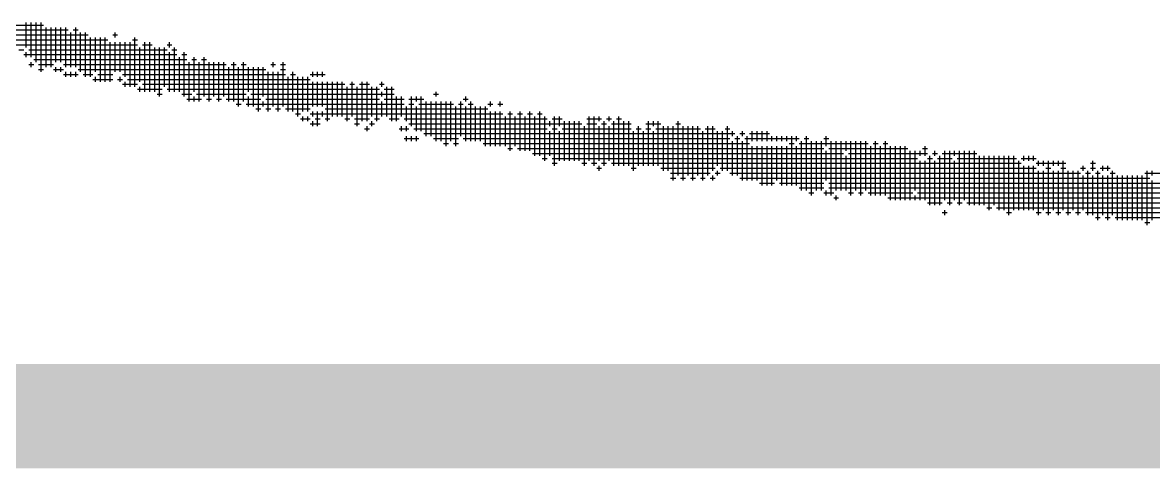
# Model space of a CAD drawing. Header units: feet. Extents: x 0 to 510288, y 0 to 371336.
# Drawn here: x 356757 to 357840, y 87286 to 87713 of the extents above; entities that cross this region are included whole.
import ezdxf
from ezdxf.enums import TextEntityAlignment as Align

# ---------------------------------------------------------------- set-up
doc = ezdxf.new("R2010")
doc.units = ezdxf.units.FT
doc.header["$LTSCALE"] = 100
doc.header["$MEASUREMENT"] = 0
for name, color, linetype in [('CX-BORD-LIN1', 4, 'CONTINUOUS'), ('CX-BORD-LIN2', 3, 'CONTINUOUS'), ('CX-BORD-TEX2', 7, 'CONTINUOUS'), ('CX-BORD-TEX3', 6, 'CONTINUOUS'), ('CX-MISC', 2, 'CONTINUOUS')]:
    doc.layers.add(name, color=color, linetype=linetype)
doc.styles.add('TB_TEXT', font='')
doc.styles.add('TB_WBTXT', font='')
doc.styles.add('TB_WMTXT', font='')
doc.styles.get('TB_TEXT').set_extended_font_data('Dotum')
doc.styles.get('TB_WBTXT').set_extended_font_data('Dotum')
doc.styles.get('TB_WMTXT').set_extended_font_data('Dotum')

# ---------------------------------------------------------------- blocks, each defined once
blk = doc.blocks.new('CXBLKA1-KHCA')
at = {"layer": 'CX-BORD-LIN1', "const_width": 0.2}
blk.add_lwpolyline([(558, 6), (270, 6)], dxfattribs=at)
at = {"layer": 'CX-BORD-LIN1', "style": 'TB_TEXT'}
for tag, p in [('TR_RCON5', (342.3033, 33)), ('TR_RCON4', (342.3033, 27)), ('TR_RCON3', (342.3033, 21)), ('TR_RCON2', (342.3033, 15)), ('TR_RCON1', (342.3033, 9))]:
    blk.add_attdef(tag, text='', height=3.5, dxfattribs=at).set_placement(p, align=Align.MIDDLE_LEFT)
for tag, height, p in [('TR_DGN5', 3.5, (451.1185, 33)), ('TR_CHK5', 3.5, (491.1185, 33)), ('TR_RDAT5', 3.5, (317.5, 33)), ('TR_APP5', 3.5, (531.1185, 33)), ('TR_RNUM5', 3, (285.1051, 32.6366)), ('TR_DGN4', 3.5, (451.1185, 27)), ('TR_CHK4', 3.5, (491.1185, 27)), ('TR_RDAT4', 3.5, (317.5, 27)), ('TR_APP4', 3.5, (531.1185, 27)), ('TR_RNUM4', 3, (285.1051, 26.6366)), ('TR_RDAT3', 3.5, (317.5, 21)), ('TR_DGN3', 3.5, (451.1185, 21)), ('TR_CHK3', 3.5, (491.1185, 21)), ('TR_APP3', 3.5, (531.1185, 21)), ('TR_RNUM3', 3, (285.1051, 20.6366)), ('TR_RDAT2', 3.5, (317.5, 15)), ('TR_DGN2', 3.5, (451.1185, 15)), ('TR_CHK2', 3.5, (491.1185, 15)), ('TR_APP2', 3.5, (531.1185, 15)), ('TR_RNUM2', 3, (285.1051, 14.6366)), ('TR_DGN1', 3.5, (451.1185, 9)), ('TR_CHK1', 3.5, (491.1185, 9)), ('TR_RDAT1', 3.5, (317.5, 9)), ('TR_APP1', 3.5, (531.1185, 9)), ('TR_RNUM1', 3, (285.1051, 8.6366))]:
    blk.add_attdef(tag, text='', height=height, dxfattribs=at).set_placement(p, align=Align.MIDDLE_CENTER)
at = {"layer": 'CX-BORD-LIN2', "style": 'TB_TEXT'}
blk.add_attdef('TD_VERSION', text='', height=3, rotation=90, dxfattribs=at).set_placement((800.5, 48.0149), align=Align.MIDDLE_CENTER)
at = {"layer": 'CX-BORD-TEX2', "style": 'TB_WMTXT'}
for tag, height, p in [('TB_CNAME', 5, (15.3448, 531.8324)), ('TB_CSCOP', 4, (16.6346, 523.8324))]:
    blk.add_attdef(tag, text='', height=height, dxfattribs=at).set_placement(p, align=Align.BOTTOM_LEFT)
at = {"layer": 'CX-BORD-TEX2', "style": 'TB_WBTXT'}
for tag, height, p in [('TB_MTITIL', 10, (398, 533.3264)), ('TB_STITL', 7, (398, 518.3264))]:
    blk.add_attdef(tag, text='', height=height, dxfattribs=at).set_placement(p, align=Align.MIDDLE_CENTER)
at = {"layer": 'CX-BORD-TEX3', "style": 'TB_TEXT'}
for tag, height, p in [('TD_LNDST', 4.5, (215, 31.5)), ('TD_DSECT', 4.5, (605.5, 31.5)), ('TD_DDIST', 4.5, (654.5, 31.5)), ('TD_DNAME_TOP', 4.5, (755, 27.957)), ('TD_CSECT', 4.5, (605.5, 22.5)), ('TD_CDIST', 4.5, (654.5, 22.5)), ('TD_DNAME_MAIN', 4.5, (755, 21.4731)), ('TD_DNAME_BOT', 3, (755, 15.2489)), ('TD_HSCAL', 4.5, (620.8841, 13.7484)), ('TD_VSCAL', 4.5, (656.8615, 13.7484)), ('TD_CCOMP', 4.5, (215, 13.5927)), ('TD_CSTEP', 4.5, (250.744, 5.125)), ('TD_FIELD', 4.5, (180, 5.125)), ('TD_DWGNO', 4.5, (755, 5.0017)), ('TD_DWGCODE', 4.5, (637, 4.7908))]:
    blk.add_attdef(tag, text='', height=height, dxfattribs=at).set_placement(p, align=Align.MIDDLE_CENTER)
for tag, height, width, p in [('TD_DCOMP', 4.5, 0.95, (215, 22.5875)), ('TD_CNAME', 5, 0.78, (65, 7.5956))]:
    blk.add_attdef(tag, text='', height=height, dxfattribs=dict(at, width=width)).set_placement(p, align=Align.MIDDLE_CENTER)

msp = doc.modelspace()

# ---------------------------------------------------------------- linework, layer by layer
at = {"layer": 'CX-MISC'}
for p, q in [((356602.7, 87710.2, 12271.3), (356777.6, 87710.2, 12271.3)), ((356761, 87688.9, 12271.3), (356761, 87712.6, 12271.3)), ((356765.8, 87679.5, 12271.3), (356765.8, 87712.6, 12271.3)), ((356770.5, 87674.8, 12271.3), (356770.5, 87712.6, 12271.3)), ((356775.2, 87665.3, 12271.3), (356775.2, 87712.6, 12271.3)), ((356607.5, 87705.5, 12271.3), (356801.2, 87705.5, 12271.3)), ((356659.4, 87700.8, 12271.3), (356820.1, 87700.8, 12271.3)), ((356779.9, 87670, 12271.3), (356779.9, 87707.8, 12271.3)), ((356784.7, 87670, 12271.3), (356784.7, 87707.8, 12271.3)), ((356789.4, 87674.8, 12271.3), (356789.4, 87707.8, 12271.3)), ((356794.1, 87674.8, 12271.3), (356794.1, 87707.8, 12271.3)), ((356798.8, 87670, 12271.3), (356798.8, 87707.8, 12271.3)), ((356803.6, 87670, 12271.3), (356803.6, 87703.1, 12271.3)), ((356805.9, 87705.5, 12271.3), (356810.6, 87705.5, 12271.3)), ((356808.3, 87670, 12271.3), (356808.3, 87707.8, 12271.3)), ((356813, 87665.3, 12271.3), (356813, 87703.1, 12271.3)), ((356817.7, 87660.6, 12271.3), (356817.7, 87703.1, 12271.3)), ((356822.5, 87660.6, 12271.3), (356822.5, 87698.4, 12271.3)), ((356827.2, 87665.3, 12271.3), (356827.2, 87698.4, 12271.3)), ((356831.9, 87655.9, 12271.3), (356831.9, 87698.4, 12271.3)), ((356836.6, 87655.9, 12271.3), (356836.6, 87698.4, 12271.3)), ((356843.7, 87700.8, 12271.3), (356848.4, 87700.8, 12271.3)), ((356846.1, 87698.4, 12271.3), (356846.1, 87703.1, 12271.3)), ((356865, 87651.1, 12271.3), (356865, 87698.4, 12271.3)), ((356668.9, 87691.3, 12271.3), (356867.3, 87691.3, 12271.3)), ((356683.1, 87696, 12271.3), (356839, 87696, 12271.3)), ((356841.4, 87655.9, 12271.3), (356841.4, 87693.7, 12271.3)), ((356846.1, 87665.3, 12271.3), (356846.1, 87693.7, 12271.3)), ((356850.8, 87665.3, 12271.3), (356850.8, 87693.7, 12271.3)), ((356855.5, 87660.6, 12271.3), (356855.5, 87693.7, 12271.3)), ((356860.3, 87651.1, 12271.3), (356860.3, 87693.7, 12271.3)), ((356862.6, 87696, 12271.3), (356867.3, 87696, 12271.3)), ((356869.7, 87655.9, 12271.3), (356869.7, 87688.9, 12271.3)), ((356872.1, 87691.3, 12271.3), (356881.5, 87691.3, 12271.3)), ((356874.4, 87646.4, 12271.3), (356874.4, 87693.7, 12271.3)), ((356879.2, 87646.4, 12271.3), (356879.2, 87693.7, 12271.3)), ((356883.9, 87646.4, 12271.3), (356883.9, 87688.9, 12271.3)), ((356888.6, 87641.7, 12271.3), (356888.6, 87688.9, 12271.3)), ((356893.3, 87651.1, 12271.3), (356893.3, 87688.9, 12271.3)), ((356895.7, 87691.3, 12271.3), (356900.4, 87691.3, 12271.3)), ((356898.1, 87688.9, 12271.3), (356898.1, 87693.7, 12271.3)), ((356902.8, 87646.4, 12271.3), (356902.8, 87688.9, 12271.3)), ((356753.9, 87686.6, 12271.3), (356758.7, 87686.6, 12271.3)), ((356758.7, 87681.9, 12271.3), (356905.1, 87681.9, 12271.3)), ((356761, 87679.5, 12271.3), (356761, 87684.2, 12271.3)), ((356763.4, 87686.6, 12271.3), (356895.7, 87686.6, 12271.3)), ((356768.1, 87677.1, 12271.3), (356914.6, 87677.1, 12271.3)), ((356898.1, 87646.4, 12271.3), (356898.1, 87684.2, 12271.3)), ((356900.4, 87686.6, 12271.3), (356905.1, 87686.6, 12271.3)), ((356907.5, 87646.4, 12271.3), (356907.5, 87679.5, 12271.3)), ((356909.9, 87681.9, 12271.3), (356914.6, 87681.9, 12271.3)), ((356912.2, 87641.7, 12271.3), (356912.2, 87684.2, 12271.3)), ((356919.3, 87677.1, 12271.3), (356924, 87677.1, 12271.3)), ((356921.7, 87646.4, 12271.3), (356921.7, 87679.5, 12271.3)), ((356928.8, 87677.1, 12271.3), (356933.5, 87677.1, 12271.3)), ((356931.1, 87641.7, 12271.3), (356931.1, 87679.5, 12271.3)), ((356763.4, 87672.4, 12271.3), (356768.1, 87672.4, 12271.3)), ((356765.8, 87670, 12271.3), (356765.8, 87674.8, 12271.3)), ((356772.8, 87672.4, 12271.3), (356787, 87672.4, 12271.3)), ((356772.8, 87667.7, 12271.3), (356777.6, 87667.7, 12271.3)), ((356787, 87667.7, 12271.3), (356796.5, 87667.7, 12271.3)), ((356789.4, 87665.3, 12271.3), (356789.4, 87670, 12271.3)), ((356794.1, 87665.3, 12271.3), (356794.1, 87670, 12271.3)), ((356796.5, 87672.4, 12271.3), (356952.4, 87672.4, 12271.3)), ((356810.6, 87667.7, 12271.3), (356990.2, 87667.7, 12271.3)), ((356917, 87637, 12271.3), (356917, 87674.8, 12271.3)), ((356926.4, 87637, 12271.3), (356926.4, 87674.8, 12271.3)), ((356935.9, 87637, 12271.3), (356935.9, 87674.8, 12271.3)), ((356940.6, 87641.7, 12271.3), (356940.6, 87674.8, 12271.3)), ((356945.3, 87637, 12271.3), (356945.3, 87674.8, 12271.3)), ((356950, 87641.7, 12271.3), (356950, 87674.8, 12271.3)), ((356954.8, 87637, 12271.3), (356954.8, 87670, 12271.3)), ((356957.1, 87672.4, 12271.3), (356961.8, 87672.4, 12271.3)), ((356959.5, 87637, 12271.3), (356959.5, 87674.8, 12271.3)), ((356964.2, 87632.2, 12271.3), (356964.2, 87670, 12271.3)), ((356966.6, 87672.4, 12271.3), (356971.3, 87672.4, 12271.3)), ((356968.9, 87637, 12271.3), (356968.9, 87674.8, 12271.3)), ((356973.7, 87646.4, 12271.3), (356973.7, 87670, 12271.3)), ((356978.4, 87632.2, 12271.3), (356978.4, 87670, 12271.3)), ((356983.1, 87627.5, 12271.3), (356983.1, 87670, 12271.3)), ((356987.8, 87641.7, 12271.3), (356987.8, 87670, 12271.3)), ((356994.9, 87672.4, 12271.3), (356999.6, 87672.4, 12271.3)), ((356997.3, 87670, 12271.3), (356997.3, 87674.8, 12271.3)), ((357004.4, 87672.4, 12271.3), (357009.1, 87672.4, 12271.3)), ((357004.4, 87667.7, 12271.3), (357009.1, 87667.7, 12271.3)), ((357006.7, 87632.2, 12271.3), (357006.7, 87674.8, 12271.3)), ((356796.5, 87663, 12271.3), (356810.6, 87663, 12271.3)), ((356798.8, 87660.6, 12271.3), (356798.8, 87665.3, 12271.3)), ((356803.6, 87660.6, 12271.3), (356803.6, 87665.3, 12271.3)), ((356808.3, 87660.6, 12271.3), (356808.3, 87665.3, 12271.3)), ((356815.4, 87663, 12271.3), (356824.8, 87663, 12271.3)), ((356824.8, 87658.2, 12271.3), (356843.7, 87658.2, 12271.3)), ((356827.2, 87655.9, 12271.3), (356827.2, 87660.6, 12271.3)), ((356829.5, 87663, 12271.3), (356843.7, 87663, 12271.3)), ((356848.4, 87658.2, 12271.3), (356853.2, 87658.2, 12271.3)), ((356850.8, 87655.9, 12271.3), (356850.8, 87660.6, 12271.3)), ((356853.2, 87663, 12271.3), (357009.1, 87663, 12271.3)), ((356855.5, 87651.1, 12271.3), (356855.5, 87655.9, 12271.3)), ((356857.9, 87658.2, 12271.3), (357032.7, 87658.2, 12271.3)), ((356992.6, 87627.5, 12271.3), (356992.6, 87665.3, 12271.3)), ((356997.3, 87632.2, 12271.3), (356997.3, 87665.3, 12271.3)), ((357002, 87627.5, 12271.3), (357002, 87665.3, 12271.3)), ((357011.5, 87627.5, 12271.3), (357011.5, 87660.6, 12271.3)), ((357013.8, 87663, 12271.3), (357018.5, 87663, 12271.3)), ((357016.2, 87627.5, 12271.3), (357016.2, 87665.3, 12271.3)), ((357020.9, 87622.8, 12271.3), (357020.9, 87660.6, 12271.3)), ((357025.6, 87627.5, 12271.3), (357025.6, 87660.6, 12271.3)), ((357030.4, 87627.5, 12271.3), (357030.4, 87660.6, 12271.3)), ((357032.7, 87663, 12271.3), (357046.9, 87663, 12271.3)), ((357035.1, 87660.6, 12271.3), (357035.1, 87665.3, 12271.3)), ((357035.1, 87632.2, 12271.3), (357035.1, 87655.9, 12271.3)), ((357039.8, 87660.6, 12271.3), (357039.8, 87665.3, 12271.3)), ((357039.8, 87632.2, 12271.3), (357039.8, 87655.9, 12271.3)), ((357044.5, 87660.6, 12271.3), (357044.5, 87665.3, 12271.3)), ((357044.5, 87632.2, 12271.3), (357044.5, 87655.9, 12271.3)), ((357049.3, 87618.1, 12271.3), (357049.3, 87655.9, 12271.3)), ((357054, 87622.8, 12271.3), (357054, 87655.9, 12271.3)), ((357058.7, 87622.8, 12271.3), (357058.7, 87655.9, 12271.3)), ((357063.4, 87622.8, 12271.3), (357063.4, 87655.9, 12271.3)), ((357072.9, 87622.8, 12271.3), (357072.9, 87655.9, 12271.3)), ((357082.3, 87618.1, 12271.3), (357082.3, 87655.9, 12271.3)), ((357087.1, 87618.1, 12271.3), (357087.1, 87655.9, 12271.3)), ((357101.2, 87651.1, 12271.3), (357101.2, 87655.9, 12271.3)), ((356853.2, 87653.5, 12271.3), (356867.3, 87653.5, 12271.3)), ((356867.3, 87648.8, 12271.3), (356891, 87648.8, 12271.3)), ((356869.7, 87646.4, 12271.3), (356869.7, 87651.1, 12271.3)), ((356872.1, 87653.5, 12271.3), (357065.8, 87653.5, 12271.3)), ((356886.2, 87644.1, 12271.3), (356891, 87644.1, 12271.3)), ((356895.7, 87648.8, 12271.3), (357098.9, 87648.8, 12271.3)), ((356909.9, 87644.1, 12271.3), (356919.3, 87644.1, 12271.3)), ((356924, 87644.1, 12271.3), (356971.3, 87644.1, 12271.3)), ((356976, 87644.1, 12271.3), (357113, 87644.1, 12271.3)), ((357068.2, 87618.1, 12271.3), (357068.2, 87651.1, 12271.3)), ((357070.5, 87653.5, 12271.3), (357075.2, 87653.5, 12271.3)), ((357077.6, 87613.3, 12271.3), (357077.6, 87651.1, 12271.3)), ((357080, 87653.5, 12271.3), (357089.4, 87653.5, 12271.3)), ((357091.8, 87622.8, 12271.3), (357091.8, 87651.1, 12271.3)), ((357096.5, 87618.1, 12271.3), (357096.5, 87651.1, 12271.3)), ((357098.9, 87653.5, 12271.3), (357103.6, 87653.5, 12271.3)), ((357101.2, 87641.7, 12271.3), (357101.2, 87646.4, 12271.3)), ((357103.6, 87648.8, 12271.3), (357113, 87648.8, 12271.3)), ((357106, 87622.8, 12271.3), (357106, 87651.1, 12271.3)), ((357110.7, 87618.1, 12271.3), (357110.7, 87651.1, 12271.3)), ((357150.8, 87644.1, 12271.3), (357155.6, 87644.1, 12271.3)), ((357153.2, 87641.7, 12271.3), (357153.2, 87646.4, 12271.3)), ((356914.6, 87639.3, 12271.3), (356928.8, 87639.3, 12271.3)), ((356921.7, 87637, 12271.3), (356921.7, 87641.7, 12271.3)), ((356933.5, 87639.3, 12271.3), (356938.2, 87639.3, 12271.3)), ((356942.9, 87639.3, 12271.3), (356947.7, 87639.3, 12271.3)), ((356952.4, 87639.3, 12271.3), (356985.5, 87639.3, 12271.3)), ((356961.8, 87634.6, 12271.3), (356966.6, 87634.6, 12271.3)), ((356971.3, 87634.6, 12271.3), (357122.5, 87634.6, 12271.3)), ((356973.7, 87632.2, 12271.3), (356973.7, 87641.7, 12271.3)), ((356987.8, 87632.2, 12271.3), (356987.8, 87637, 12271.3)), ((356990.2, 87639.3, 12271.3), (357098.9, 87639.3, 12271.3)), ((357101.2, 87622.8, 12271.3), (357101.2, 87637, 12271.3)), ((357103.6, 87639.3, 12271.3), (357122.5, 87639.3, 12271.3)), ((357115.4, 87618.1, 12271.3), (357115.4, 87641.7, 12271.3)), ((357120.1, 87622.8, 12271.3), (357120.1, 87641.7, 12271.3)), ((357127.2, 87639.3, 12271.3), (357141.4, 87639.3, 12271.3)), ((357127.2, 87634.6, 12271.3), (357131.9, 87634.6, 12271.3)), ((357129.6, 87613.3, 12271.3), (357129.6, 87641.7, 12271.3)), ((357134.3, 87637, 12271.3), (357134.3, 87641.7, 12271.3)), ((357136.7, 87634.6, 12271.3), (357169.7, 87634.6, 12271.3)), ((357139, 87608.6, 12271.3), (357139, 87641.7, 12271.3)), ((357143.8, 87603.9, 12271.3), (357143.8, 87637, 12271.3)), ((357148.5, 87603.9, 12271.3), (357148.5, 87637, 12271.3)), ((357153.2, 87599.2, 12271.3), (357153.2, 87637, 12271.3)), ((357157.9, 87599.2, 12271.3), (357157.9, 87637, 12271.3)), ((357162.7, 87594.4, 12271.3), (357162.7, 87637, 12271.3)), ((357167.4, 87599.2, 12271.3), (357167.4, 87637, 12271.3)), ((357174.5, 87634.6, 12271.3), (357179.2, 87634.6, 12271.3)), ((357176.8, 87603.9, 12271.3), (357176.8, 87637, 12271.3)), ((357179.2, 87639.3, 12271.3), (357183.9, 87639.3, 12271.3)), ((357181.6, 87637, 12271.3), (357181.6, 87641.7, 12271.3)), ((357183.9, 87634.6, 12271.3), (357188.6, 87634.6, 12271.3)), ((357186.3, 87599.2, 12271.3), (357186.3, 87637, 12271.3)), ((357202.8, 87634.6, 12271.3), (357207.5, 87634.6, 12271.3)), ((357205.2, 87632.2, 12271.3), (357205.2, 87637, 12271.3)), ((357212.3, 87634.6, 12271.3), (357217, 87634.6, 12271.3)), ((357214.6, 87632.2, 12271.3), (357214.6, 87637, 12271.3)), ((356980.7, 87629.9, 12271.3), (356985.5, 87629.9, 12271.3)), ((356990.2, 87629.9, 12271.3), (356994.9, 87629.9, 12271.3)), ((356999.6, 87629.9, 12271.3), (357004.4, 87629.9, 12271.3)), ((357009.1, 87629.9, 12271.3), (357032.7, 87629.9, 12271.3)), ((357018.5, 87625.2, 12271.3), (357023.3, 87625.2, 12271.3)), ((357025.6, 87618.1, 12271.3), (357025.6, 87622.8, 12271.3)), ((357030.4, 87618.1, 12271.3), (357030.4, 87622.8, 12271.3)), ((357032.7, 87625.2, 12271.3), (357217, 87625.2, 12271.3)), ((357035.1, 87622.8, 12271.3), (357035.1, 87627.5, 12271.3)), ((357039.8, 87613.3, 12271.3), (357039.8, 87627.5, 12271.3)), ((357044.5, 87622.8, 12271.3), (357044.5, 87627.5, 12271.3)), ((357046.9, 87629.9, 12271.3), (357202.8, 87629.9, 12271.3)), ((357124.9, 87618.1, 12271.3), (357124.9, 87632.2, 12271.3)), ((357134.3, 87608.6, 12271.3), (357134.3, 87632.2, 12271.3)), ((357172.1, 87594.4, 12271.3), (357172.1, 87632.2, 12271.3)), ((357181.6, 87599.2, 12271.3), (357181.6, 87632.2, 12271.3)), ((357191, 87599.2, 12271.3), (357191, 87632.2, 12271.3)), ((357195.7, 87599.2, 12271.3), (357195.7, 87632.2, 12271.3)), ((357200.5, 87594.4, 12271.3), (357200.5, 87632.2, 12271.3)), ((357205.2, 87594.4, 12271.3), (357205.2, 87627.5, 12271.3)), ((357209.9, 87594.4, 12271.3), (357209.9, 87627.5, 12271.3)), ((357214.6, 87594.4, 12271.3), (357214.6, 87627.5, 12271.3)), ((357219.4, 87594.4, 12271.3), (357219.4, 87622.8, 12271.3)), ((357221.7, 87625.2, 12271.3), (357226.4, 87625.2, 12271.3)), ((357224.1, 87589.7, 12271.3), (357224.1, 87627.5, 12271.3)), ((357228.8, 87594.4, 12271.3), (357228.8, 87622.8, 12271.3)), ((357231.2, 87625.2, 12271.3), (357235.9, 87625.2, 12271.3)), ((357233.5, 87589.7, 12271.3), (357233.5, 87627.5, 12271.3)), ((357238.3, 87589.7, 12271.3), (357238.3, 87622.8, 12271.3)), ((357240.6, 87625.2, 12271.3), (357245.3, 87625.2, 12271.3)), ((357243, 87589.7, 12271.3), (357243, 87627.5, 12271.3)), ((357247.7, 87585, 12271.3), (357247.7, 87622.8, 12271.3)), ((357250.1, 87625.2, 12271.3), (357254.8, 87625.2, 12271.3)), ((357252.4, 87585, 12271.3), (357252.4, 87627.5, 12271.3)), ((357257.2, 87580.3, 12271.3), (357257.2, 87622.8, 12271.3)), ((357266.6, 87575.5, 12271.3), (357266.6, 87622.8, 12271.3)), ((357271.3, 87613.3, 12271.3), (357271.3, 87622.8, 12271.3)), ((357299.7, 87580.3, 12271.3), (357299.7, 87622.8, 12271.3)), ((357304.4, 87575.5, 12271.3), (357304.4, 87622.8, 12271.3)), ((357309.1, 87618.1, 12271.3), (357309.1, 87622.8, 12271.3)), ((357318.6, 87618.1, 12271.3), (357318.6, 87622.8, 12271.3)), ((357328, 87575.5, 12271.3), (357328, 87622.8, 12271.3)), ((357023.3, 87620.4, 12271.3), (357032.7, 87620.4, 12271.3)), ((357032.7, 87615.7, 12271.3), (357042.2, 87615.7, 12271.3)), ((357035.1, 87613.3, 12271.3), (357035.1, 87618.1, 12271.3)), ((357037.4, 87620.4, 12271.3), (357042.2, 87620.4, 12271.3)), ((357046.9, 87620.4, 12271.3), (357051.6, 87620.4, 12271.3)), ((357065.8, 87620.4, 12271.3), (357070.5, 87620.4, 12271.3)), ((357075.2, 87620.4, 12271.3), (357089.4, 87620.4, 12271.3)), ((357075.2, 87615.7, 12271.3), (357080, 87615.7, 12271.3)), ((357087.1, 87608.6, 12271.3), (357087.1, 87613.3, 12271.3)), ((357089.4, 87615.7, 12271.3), (357094.1, 87615.7, 12271.3)), ((357091.8, 87613.3, 12271.3), (357091.8, 87618.1, 12271.3)), ((357094.1, 87620.4, 12271.3), (357098.9, 87620.4, 12271.3)), ((357108.3, 87620.4, 12271.3), (357117.8, 87620.4, 12271.3)), ((357120.1, 87608.6, 12271.3), (357120.1, 87613.3, 12271.3)), ((357122.5, 87620.4, 12271.3), (357259.5, 87620.4, 12271.3)), ((357124.9, 87608.6, 12271.3), (357124.9, 87613.3, 12271.3)), ((357127.2, 87615.7, 12271.3), (357292.6, 87615.7, 12271.3)), ((357261.9, 87613.3, 12271.3), (357261.9, 87618.1, 12271.3)), ((357264.2, 87620.4, 12271.3), (357273.7, 87620.4, 12271.3)), ((357276.1, 87580.3, 12271.3), (357276.1, 87618.1, 12271.3)), ((357280.8, 87580.3, 12271.3), (357280.8, 87618.1, 12271.3)), ((357285.5, 87580.3, 12271.3), (357285.5, 87618.1, 12271.3)), ((357290.2, 87580.3, 12271.3), (357290.2, 87618.1, 12271.3)), ((357295, 87575.5, 12271.3), (357295, 87613.3, 12271.3)), ((357297.3, 87620.4, 12271.3), (357311.5, 87620.4, 12271.3)), ((357297.3, 87615.7, 12271.3), (357306.8, 87615.7, 12271.3)), ((357309.1, 87580.3, 12271.3), (357309.1, 87613.3, 12271.3)), ((357311.5, 87615.7, 12271.3), (357316.2, 87615.7, 12271.3)), ((357313.9, 87575.5, 12271.3), (357313.9, 87618.1, 12271.3)), ((357316.2, 87620.4, 12271.3), (357320.9, 87620.4, 12271.3)), ((357318.6, 87580.3, 12271.3), (357318.6, 87613.3, 12271.3)), ((357320.9, 87615.7, 12271.3), (357339.8, 87615.7, 12271.3)), ((357323.3, 87575.5, 12271.3), (357323.3, 87618.1, 12271.3)), ((357325.7, 87620.4, 12271.3), (357330.4, 87620.4, 12271.3)), ((357332.8, 87575.5, 12271.3), (357332.8, 87618.1, 12271.3)), ((357337.5, 87575.5, 12271.3), (357337.5, 87618.1, 12271.3)), ((357346.9, 87575.5, 12271.3), (357346.9, 87613.3, 12271.3)), ((357354, 87615.7, 12271.3), (357368.2, 87615.7, 12271.3)), ((357356.4, 87575.5, 12271.3), (357356.4, 87618.1, 12271.3)), ((357361.1, 87613.3, 12271.3), (357361.1, 87618.1, 12271.3)), ((357365.8, 87575.5, 12271.3), (357365.8, 87618.1, 12271.3)), ((357370.6, 87570.8, 12271.3), (357370.6, 87613.3, 12271.3)), ((357375.3, 87570.8, 12271.3), (357375.3, 87613.3, 12271.3)), ((357380, 87561.4, 12271.3), (357380, 87613.3, 12271.3)), ((357382.4, 87615.7, 12271.3), (357387.1, 87615.7, 12271.3)), ((357384.7, 87566.1, 12271.3), (357384.7, 87618.1, 12271.3)), ((357389.5, 87561.4, 12271.3), (357389.5, 87613.3, 12271.3)), ((357394.2, 87566.1, 12271.3), (357394.2, 87613.3, 12271.3)), ((357398.9, 87561.4, 12271.3), (357398.9, 87613.3, 12271.3)), ((357403.6, 87566.1, 12271.3), (357403.6, 87613.3, 12271.3)), ((357413.1, 87566.1, 12271.3), (357413.1, 87613.3, 12271.3)), ((357417.8, 87570.8, 12271.3), (357417.8, 87613.3, 12271.3)), ((357432, 87570.8, 12271.3), (357432, 87613.3, 12271.3)), ((357084.7, 87611, 12271.3), (357089.4, 87611, 12271.3)), ((357117.8, 87611, 12271.3), (357127.2, 87611, 12271.3)), ((357122.5, 87601.5, 12271.3), (357136.7, 87601.5, 12271.3)), ((357124.9, 87599.2, 12271.3), (357124.9, 87603.9, 12271.3)), ((357129.6, 87599.2, 12271.3), (357129.6, 87603.9, 12271.3)), ((357131.9, 87611, 12271.3), (357259.5, 87611, 12271.3)), ((357134.3, 87599.2, 12271.3), (357134.3, 87603.9, 12271.3)), ((357141.4, 87606.3, 12271.3), (357439.1, 87606.3, 12271.3)), ((357150.8, 87601.5, 12271.3), (357174.5, 87601.5, 12271.3)), ((357179.2, 87601.5, 12271.3), (357434.3, 87601.5, 12271.3)), ((357261.9, 87585, 12271.3), (357261.9, 87608.6, 12271.3)), ((357264.2, 87611, 12271.3), (357269, 87611, 12271.3)), ((357271.3, 87580.3, 12271.3), (357271.3, 87608.6, 12271.3)), ((357273.7, 87611, 12271.3), (357339.8, 87611, 12271.3)), ((357342.2, 87570.8, 12271.3), (357342.2, 87608.6, 12271.3)), ((357344.6, 87611, 12271.3), (357349.3, 87611, 12271.3)), ((357351.7, 87575.5, 12271.3), (357351.7, 87608.6, 12271.3)), ((357354, 87611, 12271.3), (357358.7, 87611, 12271.3)), ((357361.1, 87575.5, 12271.3), (357361.1, 87608.6, 12271.3)), ((357363.5, 87611, 12271.3), (357406, 87611, 12271.3)), ((357408.4, 87561.4, 12271.3), (357408.4, 87608.6, 12271.3)), ((357410.7, 87611, 12271.3), (357420.2, 87611, 12271.3)), ((357422.5, 87575.5, 12271.3), (357422.5, 87608.6, 12271.3)), ((357427.3, 87570.8, 12271.3), (357427.3, 87608.6, 12271.3)), ((357429.6, 87611, 12271.3), (357434.3, 87611, 12271.3)), ((357436.7, 87603.9, 12271.3), (357436.7, 87608.6, 12271.3)), ((357439.1, 87601.5, 12271.3), (357443.8, 87601.5, 12271.3)), ((357441.4, 87566.1, 12271.3), (357441.4, 87603.9, 12271.3)), ((357443.8, 87606.3, 12271.3), (357448.5, 87606.3, 12271.3)), ((357446.2, 87603.9, 12271.3), (357446.2, 87608.6, 12271.3)), ((357448.5, 87601.5, 12271.3), (357500.5, 87601.5, 12271.3)), ((357450.9, 87561.4, 12271.3), (357450.9, 87603.9, 12271.3)), ((357453.2, 87606.3, 12271.3), (357472.1, 87606.3, 12271.3)), ((357455.6, 87599.2, 12271.3), (357455.6, 87608.6, 12271.3)), ((357460.3, 87599.2, 12271.3), (357460.3, 87608.6, 12271.3)), ((357465.1, 87599.2, 12271.3), (357465.1, 87608.6, 12271.3)), ((357469.8, 87599.2, 12271.3), (357469.8, 87608.6, 12271.3)), ((357474.5, 87599.2, 12271.3), (357474.5, 87603.9, 12271.3)), ((357479.2, 87599.2, 12271.3), (357479.2, 87603.9, 12271.3)), ((357484, 87599.2, 12271.3), (357484, 87603.9, 12271.3)), ((357488.7, 87599.2, 12271.3), (357488.7, 87603.9, 12271.3)), ((357493.4, 87556.6, 12271.3), (357493.4, 87603.9, 12271.3)), ((357498.1, 87599.2, 12271.3), (357498.1, 87603.9, 12271.3)), ((357505.2, 87601.5, 12271.3), (357509.9, 87601.5, 12271.3)), ((357507.6, 87551.9, 12271.3), (357507.6, 87603.9, 12271.3)), ((357524.1, 87601.5, 12271.3), (357528.8, 87601.5, 12271.3)), ((357526.5, 87594.4, 12271.3), (357526.5, 87603.9, 12271.3)), ((357160.3, 87596.8, 12271.3), (357165, 87596.8, 12271.3)), ((357169.7, 87596.8, 12271.3), (357174.5, 87596.8, 12271.3)), ((357198.1, 87596.8, 12271.3), (357453.2, 87596.8, 12271.3)), ((357221.7, 87592.1, 12271.3), (357226.4, 87592.1, 12271.3)), ((357231.2, 87592.1, 12271.3), (357524.1, 87592.1, 12271.3)), ((357436.7, 87566.1, 12271.3), (357436.7, 87599.2, 12271.3)), ((357446.2, 87561.4, 12271.3), (357446.2, 87599.2, 12271.3)), ((357455.6, 87561.4, 12271.3), (357455.6, 87594.4, 12271.3)), ((357460.3, 87561.4, 12271.3), (357460.3, 87594.4, 12271.3)), ((357465.1, 87556.6, 12271.3), (357465.1, 87594.4, 12271.3)), ((357469.8, 87556.6, 12271.3), (357469.8, 87594.4, 12271.3)), ((357474.5, 87556.6, 12271.3), (357474.5, 87594.4, 12271.3)), ((357479.2, 87561.4, 12271.3), (357479.2, 87594.4, 12271.3)), ((357484, 87556.6, 12271.3), (357484, 87594.4, 12271.3)), ((357488.7, 87556.6, 12271.3), (357488.7, 87594.4, 12271.3)), ((357491, 87596.8, 12271.3), (357495.8, 87596.8, 12271.3)), ((357498.1, 87556.6, 12271.3), (357498.1, 87594.4, 12271.3)), ((357500.5, 87596.8, 12271.3), (357566.6, 87596.8, 12271.3)), ((357502.9, 87551.9, 12271.3), (357502.9, 87599.2, 12271.3)), ((357512.3, 87547.2, 12271.3), (357512.3, 87599.2, 12271.3)), ((357517, 87551.9, 12271.3), (357517, 87599.2, 12271.3)), ((357521.8, 87551.9, 12271.3), (357521.8, 87599.2, 12271.3)), ((357528.8, 87592.1, 12271.3), (357604.4, 87592.1, 12271.3)), ((357531.2, 87547.2, 12271.3), (357531.2, 87599.2, 12271.3)), ((357535.9, 87551.9, 12271.3), (357535.9, 87599.2, 12271.3)), ((357540.7, 87551.9, 12271.3), (357540.7, 87599.2, 12271.3)), ((357545.4, 87589.7, 12271.3), (357545.4, 87599.2, 12271.3)), ((357550.1, 87547.2, 12271.3), (357550.1, 87599.2, 12271.3)), ((357554.8, 87551.9, 12271.3), (357554.8, 87599.2, 12271.3)), ((357559.6, 87547.2, 12271.3), (357559.6, 87599.2, 12271.3)), ((357564.3, 87551.9, 12271.3), (357564.3, 87599.2, 12271.3)), ((357569, 87547.2, 12271.3), (357569, 87594.4, 12271.3)), ((357571.4, 87596.8, 12271.3), (357576.1, 87596.8, 12271.3)), ((357573.7, 87547.2, 12271.3), (357573.7, 87599.2, 12271.3)), ((357578.5, 87547.2, 12271.3), (357578.5, 87594.4, 12271.3)), ((357580.8, 87596.8, 12271.3), (357585.5, 87596.8, 12271.3)), ((357583.2, 87547.2, 12271.3), (357583.2, 87599.2, 12271.3)), ((357587.9, 87542.5, 12271.3), (357587.9, 87594.4, 12271.3)), ((357592.6, 87542.5, 12271.3), (357592.6, 87594.4, 12271.3)), ((357597.4, 87542.5, 12271.3), (357597.4, 87594.4, 12271.3)), ((357602.1, 87542.5, 12271.3), (357602.1, 87594.4, 12271.3)), ((357618.6, 87592.1, 12271.3), (357623.3, 87592.1, 12271.3)), ((357621, 87585, 12271.3), (357621, 87594.4, 12271.3)), ((357245.3, 87587.4, 12271.3), (357543, 87587.4, 12271.3)), ((357254.8, 87582.6, 12271.3), (357259.5, 87582.6, 12271.3)), ((357264.2, 87582.6, 12271.3), (357613.9, 87582.6, 12271.3)), ((357526.5, 87561.4, 12271.3), (357526.5, 87589.7, 12271.3)), ((357545.4, 87551.9, 12271.3), (357545.4, 87585, 12271.3)), ((357547.7, 87587.4, 12271.3), (357623.3, 87587.4, 12271.3)), ((357606.8, 87542.5, 12271.3), (357606.8, 87589.7, 12271.3)), ((357611.5, 87551.9, 12271.3), (357611.5, 87589.7, 12271.3)), ((357616.3, 87585, 12271.3), (357616.3, 87589.7, 12271.3)), ((357616.3, 87542.5, 12271.3), (357616.3, 87580.3, 12271.3)), ((357621, 87542.5, 12271.3), (357621, 87580.3, 12271.3)), ((357623.3, 87582.6, 12271.3), (357628.1, 87582.6, 12271.3)), ((357625.7, 87537.7, 12271.3), (357625.7, 87585, 12271.3)), ((357628.1, 87587.4, 12271.3), (357632.8, 87587.4, 12271.3)), ((357630.4, 87585, 12271.3), (357630.4, 87589.7, 12271.3)), ((357630.4, 87537.7, 12271.3), (357630.4, 87580.3, 12271.3)), ((357632.8, 87582.6, 12271.3), (357647, 87582.6, 12271.3)), ((357635.2, 87537.7, 12271.3), (357635.2, 87585, 12271.3)), ((357637.5, 87587.4, 12271.3), (357670.6, 87587.4, 12271.3)), ((357639.9, 87542.5, 12271.3), (357639.9, 87589.7, 12271.3)), ((357644.6, 87537.7, 12271.3), (357644.6, 87589.7, 12271.3)), ((357649.3, 87585, 12271.3), (357649.3, 87589.7, 12271.3)), ((357649.3, 87542.5, 12271.3), (357649.3, 87580.3, 12271.3)), ((357651.7, 87582.6, 12271.3), (357708.4, 87582.6, 12271.3)), ((357654.1, 87537.7, 12271.3), (357654.1, 87589.7, 12271.3)), ((357658.8, 87542.5, 12271.3), (357658.8, 87589.7, 12271.3)), ((357663.5, 87537.7, 12271.3), (357663.5, 87589.7, 12271.3)), ((357668.2, 87537.7, 12271.3), (357668.2, 87589.7, 12271.3)), ((357673, 87537.7, 12271.3), (357673, 87585, 12271.3)), ((357677.7, 87537.7, 12271.3), (357677.7, 87585, 12271.3)), ((357682.4, 87533, 12271.3), (357682.4, 87585, 12271.3)), ((357687.1, 87537.7, 12271.3), (357687.1, 87585, 12271.3)), ((357691.9, 87533, 12271.3), (357691.9, 87585, 12271.3)), ((357696.6, 87533, 12271.3), (357696.6, 87585, 12271.3)), ((357701.3, 87528.3, 12271.3), (357701.3, 87585, 12271.3)), ((357706, 87533, 12271.3), (357706, 87585, 12271.3)), ((357710.8, 87533, 12271.3), (357710.8, 87580.3, 12271.3)), ((357713.1, 87582.6, 12271.3), (357727.3, 87582.6, 12271.3)), ((357715.5, 87580.3, 12271.3), (357715.5, 87585, 12271.3)), ((357720.2, 87580.3, 12271.3), (357720.2, 87585, 12271.3)), ((357724.9, 87580.3, 12271.3), (357724.9, 87585, 12271.3)), ((357729.7, 87575.5, 12271.3), (357729.7, 87580.3, 12271.3)), ((357734.4, 87575.5, 12271.3), (357734.4, 87580.3, 12271.3)), ((357739.1, 87528.3, 12271.3), (357739.1, 87580.3, 12271.3)), ((357743.8, 87575.5, 12271.3), (357743.8, 87580.3, 12271.3)), ((357748.6, 87575.5, 12271.3), (357748.6, 87580.3, 12271.3)), ((357753.3, 87533, 12271.3), (357753.3, 87580.3, 12271.3)), ((357781.6, 87570.8, 12271.3), (357781.6, 87580.3, 12271.3)), ((357264.2, 87577.9, 12271.3), (357269, 87577.9, 12271.3)), ((357292.6, 87577.9, 12271.3), (357297.3, 87577.9, 12271.3)), ((357302, 87577.9, 12271.3), (357306.8, 87577.9, 12271.3)), ((357306.8, 87573.2, 12271.3), (357311.5, 87573.2, 12271.3)), ((357309.1, 87570.8, 12271.3), (357309.1, 87575.5, 12271.3)), ((357311.5, 87577.9, 12271.3), (357316.2, 87577.9, 12271.3)), ((357320.9, 87577.9, 12271.3), (357713.1, 87577.9, 12271.3)), ((357339.8, 87573.2, 12271.3), (357344.6, 87573.2, 12271.3)), ((357368.2, 87573.2, 12271.3), (357420.2, 87573.2, 12271.3)), ((357377.6, 87568.5, 12271.3), (357415.4, 87568.5, 12271.3)), ((357420.2, 87568.5, 12271.3), (357424.9, 87568.5, 12271.3)), ((357422.5, 87566.1, 12271.3), (357422.5, 87570.8, 12271.3)), ((357424.9, 87573.2, 12271.3), (357727.3, 87573.2, 12271.3)), ((357434.3, 87568.5, 12271.3), (357769.8, 87568.5, 12271.3)), ((357715.5, 87533, 12271.3), (357715.5, 87575.5, 12271.3)), ((357720.2, 87533, 12271.3), (357720.2, 87575.5, 12271.3)), ((357724.9, 87533, 12271.3), (357724.9, 87575.5, 12271.3)), ((357727.3, 87577.9, 12271.3), (357755.6, 87577.9, 12271.3)), ((357729.7, 87528.3, 12271.3), (357729.7, 87570.8, 12271.3)), ((357734.4, 87533, 12271.3), (357734.4, 87570.8, 12271.3)), ((357736.7, 87573.2, 12271.3), (357741.5, 87573.2, 12271.3)), ((357743.8, 87533, 12271.3), (357743.8, 87570.8, 12271.3)), ((357748.6, 87528.3, 12271.3), (357748.6, 87570.8, 12271.3)), ((357750.9, 87573.2, 12271.3), (357755.6, 87573.2, 12271.3)), ((357758, 87528.3, 12271.3), (357758, 87570.8, 12271.3)), ((357762.7, 87533, 12271.3), (357762.7, 87570.8, 12271.3)), ((357767.5, 87528.3, 12271.3), (357767.5, 87570.8, 12271.3)), ((357769.8, 87573.2, 12271.3), (357774.5, 87573.2, 12271.3)), ((357772.2, 87570.8, 12271.3), (357772.2, 87575.5, 12271.3)), ((357774.5, 87568.5, 12271.3), (357779.3, 87568.5, 12271.3)), ((357776.9, 87528.3, 12271.3), (357776.9, 87570.8, 12271.3)), ((357779.3, 87577.9, 12271.3), (357784, 87577.9, 12271.3)), ((357779.3, 87573.2, 12271.3), (357784, 87573.2, 12271.3)), ((357784, 87568.5, 12271.3), (357788.7, 87568.5, 12271.3)), ((357786.4, 87523.6, 12271.3), (357786.4, 87570.8, 12271.3)), ((357788.7, 87573.2, 12271.3), (357798.2, 87573.2, 12271.3)), ((357791.1, 87570.8, 12271.3), (357791.1, 87575.5, 12271.3)), ((357795.8, 87570.8, 12271.3), (357795.8, 87575.5, 12271.3)), ((357798.2, 87568.5, 12271.3), (357802.9, 87568.5, 12271.3)), ((357800.5, 87528.3, 12271.3), (357800.5, 87570.8, 12271.3)), ((357831.2, 87568.5, 12271.3), (357850.1, 87568.5, 12271.3)), ((357833.6, 87518.8, 12271.3), (357833.6, 87570.8, 12271.3)), ((357838.3, 87566.1, 12271.3), (357838.3, 87570.8, 12271.3)), ((357377.6, 87563.7, 12271.3), (357382.4, 87563.7, 12271.3)), ((357387.1, 87563.7, 12271.3), (357391.8, 87563.7, 12271.3)), ((357396.5, 87563.7, 12271.3), (357401.3, 87563.7, 12271.3)), ((357406, 87563.7, 12271.3), (357410.7, 87563.7, 12271.3)), ((357415.4, 87563.7, 12271.3), (357420.2, 87563.7, 12271.3)), ((357417.8, 87561.4, 12271.3), (357417.8, 87566.1, 12271.3)), ((357443.8, 87563.7, 12271.3), (357836, 87563.7, 12271.3)), ((357462.7, 87559, 12271.3), (357476.9, 87559, 12271.3)), ((357481.6, 87559, 12271.3), (357524.1, 87559, 12271.3)), ((357528.8, 87559, 12271.3), (357925.7, 87559, 12271.3)), ((357772.2, 87533, 12271.3), (357772.2, 87566.1, 12271.3)), ((357781.6, 87528.3, 12271.3), (357781.6, 87566.1, 12271.3)), ((357791.1, 87528.3, 12271.3), (357791.1, 87566.1, 12271.3)), ((357795.8, 87523.6, 12271.3), (357795.8, 87566.1, 12271.3)), ((357805.3, 87523.6, 12271.3), (357805.3, 87566.1, 12271.3)), ((357810, 87523.6, 12271.3), (357810, 87566.1, 12271.3)), ((357814.7, 87523.6, 12271.3), (357814.7, 87566.1, 12271.3)), ((357819.4, 87523.6, 12271.3), (357819.4, 87566.1, 12271.3)), ((357824.2, 87523.6, 12271.3), (357824.2, 87566.1, 12271.3)), ((357828.9, 87523.6, 12271.3), (357828.9, 87566.1, 12271.3)), ((357838.3, 87523.6, 12271.3), (357838.3, 87561.4, 12271.3)), ((357500.5, 87554.3, 12271.3), (357524.1, 87554.3, 12271.3)), ((357509.9, 87549.6, 12271.3), (357514.7, 87549.6, 12271.3)), ((357524.1, 87549.6, 12271.3), (357533.6, 87549.6, 12271.3)), ((357526.5, 87547.2, 12271.3), (357526.5, 87551.9, 12271.3)), ((357528.8, 87554.3, 12271.3), (357958.8, 87554.3, 12271.3)), ((357535.9, 87542.5, 12271.3), (357535.9, 87547.2, 12271.3)), ((357547.7, 87549.6, 12271.3), (357552.5, 87549.6, 12271.3)), ((357557.2, 87549.6, 12271.3), (357561.9, 87549.6, 12271.3)), ((357566.6, 87549.6, 12271.3), (357609.2, 87549.6, 12271.3)), ((357611.5, 87542.5, 12271.3), (357611.5, 87547.2, 12271.3)), ((357613.9, 87549.6, 12271.3), (358034.4, 87549.6, 12271.3)), ((357533.6, 87544.8, 12271.3), (357538.3, 87544.8, 12271.3)), ((357585.5, 87544.8, 12271.3), (358062.8, 87544.8, 12271.3)), ((357623.3, 87540.1, 12271.3), (357637.5, 87540.1, 12271.3)), ((357642.2, 87540.1, 12271.3), (357647, 87540.1, 12271.3)), ((357651.7, 87540.1, 12271.3), (357656.4, 87540.1, 12271.3)), ((357661.1, 87540.1, 12271.3), (358143.1, 87540.1, 12271.3)), ((357637.5, 87530.7, 12271.3), (357642.2, 87530.7, 12271.3)), ((357639.9, 87528.3, 12271.3), (357639.9, 87533, 12271.3)), ((357680, 87535.4, 12271.3), (357684.8, 87535.4, 12271.3)), ((357689.5, 87535.4, 12271.3), (358710.1, 87535.4, 12271.3)), ((357698.9, 87530.7, 12271.3), (357703.7, 87530.7, 12271.3)), ((357727.3, 87530.7, 12271.3), (357732, 87530.7, 12271.3)), ((357736.7, 87530.7, 12271.3), (357741.5, 87530.7, 12271.3)), ((357746.2, 87530.7, 12271.3), (357750.9, 87530.7, 12271.3)), ((357755.6, 87530.7, 12271.3), (357760.4, 87530.7, 12271.3)), ((357765.1, 87530.7, 12271.3), (357769.8, 87530.7, 12271.3)), ((357774.5, 87530.7, 12271.3), (358705.4, 87530.7, 12271.3)), ((357784, 87525.9, 12271.3), (357788.7, 87525.9, 12271.3)), ((357793.4, 87525.9, 12271.3), (357798.2, 87525.9, 12271.3)), ((357802.9, 87525.9, 12271.3), (358705.4, 87525.9, 12271.3)), ((357831.2, 87521.2, 12271.3), (357836, 87521.2, 12271.3))]:
    msp.add_line(p, q, dxfattribs=at)

# ---------------------------------------------------------------- block references
at = {"layer": 'CX-BORD-LIN1', "xscale": 500, "yscale": 500, "zscale": 500}
msp.add_blockref('CXBLKA1-KHCA', (102287.6, 84335.8), dxfattribs=at)

doc.saveas('drawing.dxf')
